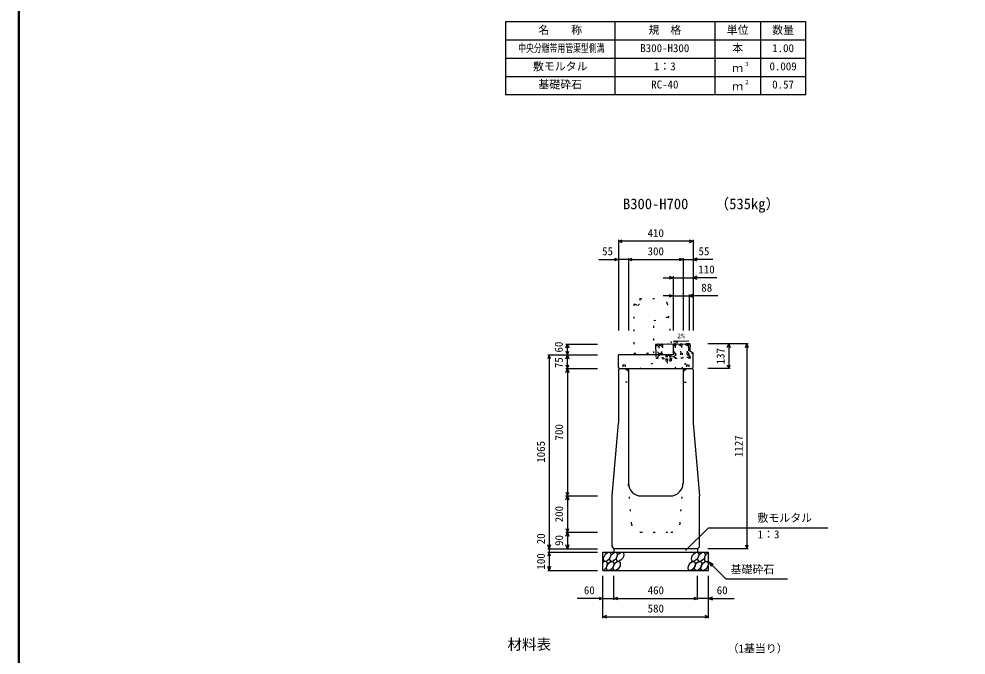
# Model space of a CAD drawing. Units: millimetres, scale not verified. Extents: x -12600 to 12600, y -5940 to 5940.
# Drawn here: x -3800 to 1405, y -783 to 2714 of the extents above; entities that cross this region are included whole.
import ezdxf
from ezdxf.enums import TextEntityAlignment as Align

# ---------------------------------------------------------------- set-up
doc = ezdxf.new("R2010")
doc.units = ezdxf.units.MM
doc.header["$LTSCALE"] = 40
doc.linetypes.add('DOTTED', pattern=[1.75, 0.25, -1.5])
for name, color, linetype, lineweight in [('0-0_DIM', 7, 'Continuous', 25), ('0-2_HATCH', 6, 'DOTTED', 25), ('0-3_HYO', 3, 'Continuous', 25), ('0-4_HYO2', 4, 'Continuous', 25), ('0-5_OUTLINE', 3, 'Continuous', 25), ('0-6_OUTLINE2', 4, 'DOTTED', 25), ('0-7_TXT', 7, 'Continuous', 25), ('0-8_WAKU', 3, 'Continuous', 25)]:
    doc.layers.add(name, color=color, linetype=linetype, lineweight=lineweight)
doc.styles.add('ＭＳ ゴシック', font='')
doc.styles.get('ＭＳ ゴシック').set_extended_font_data('MS Gothic')

msp = doc.modelspace()

# ---------------------------------------------------------------- linework, layer by layer
at = {"layer": '0-0_DIM'}
for p, q in [((-505, 1498.96), (-505, 1001.46)), ((-95, 1491.46), (-505, 1491.46)), ((-95, 1498.96), (-95, 1001.46)), ((-613.38, 1391.46), (-505, 1391.46)), ((-450, 1391.46), (-505, 1391.46)), ((-450, 1398.96), (-450, 1001.46)), ((-450, 1391.46), (-150, 1391.46)), ((-150, 1398.96), (-150, 1001.46)), ((-150, 1391.46), (-95, 1391.46)), ((13.38, 1391.46), (-95, 1391.46)), ((-260, 1291.46), (-205, 1291.46)), ((-205, 1298.96), (-205, 1001.46)), ((-205, 1291.46), (-95, 1291.46)), ((36.52, 1291.46), (-95, 1291.46)), ((-117, 1198.96), (-117, 1001.46)), ((-205, 1191.46), (-260, 1191.46)), ((-205, 1191.46), (-117, 1191.46)), ((41.78, 1191.46), (-117, 1191.46)), ((-793.5, 926.46), (-621, 926.46)), ((-786, 866.46), (-786, 926.46)), ((208.5, 928.46), (-14, 928.46)), ((101, 928.46), (101, 791.46)), ((201, 928.46), (201, -198.54)), ((-893.5, 866.46), (-621, 866.46)), ((-886, 866.46), (-886, -198.54)), ((-786, 791.46), (-786, 866.46)), ((-793.5, 791.46), (-621, 791.46)), ((108.5, 791.46), (-14, 791.46)), ((-796.75, 91.46), (-624.25, 91.46)), ((-793.5, 91.46), (-621, 91.46)), ((-136.23, -209.35), (-10, -83.11)), ((-10, -83.11), (644.81, -83.11)), ((-793.5, -108.54), (-621, -108.54)), ((-786, -108.54), (-786, -198.54)), ((-893.5, -198.54), (-621, -198.54)), ((-886, -198.54), (-886, -218.54)), ((208.5, -198.54), (-14, -198.54)), ((-893.5, -218.54), (-621, -218.54)), ((-886, -218.54), (-886, -318.54)), ((-10, -268.54), (85.76, -364.29)), ((-10, -268.54), (15.98, -283.54)), ((-10, -268.54), (5, -294.52)), ((-893.5, -318.54), (-621, -318.54)), ((-590, -579.9), (-590, -348.54)), ((-530, -479.9), (-530, -348.54)), ((-70, -479.9), (-70, -348.54)), ((-10, -579.9), (-10, -348.54)), ((85.76, -364.29), (423.31, -364.29)), ((-590, -472.4), (-731.79, -472.4)), ((-590, -472.4), (-530, -472.4)), ((-530, -472.4), (-70, -472.4)), ((-10, -472.4), (-70, -472.4)), ((-10, -472.4), (131.79, -472.4)), ((-590, -572.4), (-10, -572.4))]:
    msp.add_line(p, q, dxfattribs=at)
for points in [[(-483.86, 1483.77), (-505, 1491.46), (-483.86, 1499.16)], [(-116.14, 1499.16), (-95, 1491.46), (-116.14, 1483.77)], [(-526.14, 1399.16), (-505, 1391.46), (-526.14, 1383.77)], [(-428.86, 1383.77), (-450, 1391.46), (-428.86, 1399.16)], [(-171.14, 1399.16), (-150, 1391.46), (-171.14, 1383.77)], [(-73.86, 1399.16), (-95, 1391.46), (-73.86, 1383.77)], [(-226.14, 1299.16), (-205, 1291.46), (-226.14, 1283.77)], [(-73.86, 1299.16), (-95, 1291.46), (-73.86, 1283.77)], [(-226.14, 1199.16), (-205, 1191.46), (-226.14, 1183.77)], [(-95.86, 1199.16), (-117, 1191.46), (-95.86, 1183.77)], [(-793.7, 905.32), (-786, 926.46), (-778.3, 905.32)], [(-793.7, 887.61), (-786, 866.46), (-778.3, 887.61)], [(93.3, 907.32), (101, 928.46), (108.7, 907.32)], [(193.3, 907.32), (201, 928.46), (208.7, 907.32)], [(-878.3, 845.32), (-886, 866.46), (-893.7, 845.32)], [(-793.7, 845.32), (-786, 866.46), (-778.3, 845.32)], [(-793.7, 812.61), (-786, 791.46), (-778.3, 812.61)], [(-793.7, 770.32), (-786, 791.46), (-778.3, 770.32)], [(-786, 791.46), (-786, 91.46), (-786, -108.54)], [(93.3, 812.61), (101, 791.46), (108.7, 812.61)], [(-793.7, 112.61), (-786, 91.46), (-778.3, 112.61)], [(-793.7, 70.32), (-786, 91.46), (-778.3, 70.32)], [(-793.7, -87.39), (-786, -108.54), (-778.3, -87.39)], [(-793.7, -129.68), (-786, -108.54), (-778.3, -129.68)], [(-878.3, -177.39), (-886, -198.54), (-893.7, -177.39)], [(-778.3, -177.39), (-786, -198.54), (-793.7, -177.39)], [(193.3, -177.39), (201, -198.54), (208.7, -177.39)], [(-878.3, -239.68), (-886, -218.54), (-893.7, -239.68)], [(-878.3, -297.39), (-886, -318.54), (-893.7, -297.39)], [(-611.14, -464.71), (-590, -472.4), (-611.14, -480.1)], [(-508.86, -480.1), (-530, -472.4), (-508.86, -464.71)], [(-91.14, -464.71), (-70, -472.4), (-91.14, -480.1)], [(11.14, -464.71), (-10, -472.4), (11.14, -480.1)], [(-568.86, -580.1), (-590, -572.4), (-568.86, -564.71)], [(-31.14, -564.71), (-10, -572.4), (-31.14, -580.1)]]:
    msp.add_lwpolyline(points, dxfattribs=at)
at = {"layer": '0-2_HATCH'}
for p, q in [((-290.76, 844.82), (-292.28, 924.8)), ((-121.31, 927.56), (-288.28, 924.38)), ((-269.61, 924.73), (-281.23, 922.04)), ((-269.5, 918.73), (-281.16, 918.51)), ((-262.61, 924.87), (-261.19, 849.88)), ((-111.32, 928.25), (-205, 926.46)), ((-198.96, 926.08), (-197.53, 851.09)), ((-163.63, 926.75), (-191.85, 920.21)), ((-163.52, 920.75), (-191.85, 920.21)), ((-128.31, 927.42), (-156.52, 920.89)), ((-128.19, 921.43), (-156.52, 920.89)), ((-114.46, 857.17), (-115.82, 928.16)), ((-111, 911.56), (-111.32, 928.25)), ((-109.85, 851.26), (-110.53, 886.63)), ((-118.88, 852.59), (-290.85, 849.31)), ((-112.79, 848.2), (-290.76, 844.82)), ((-286.85, 849.39), (-287.32, 874.39)), ((-287.13, 864.39), (-261.47, 864.88)), ((-197.62, 855.59), (-261.27, 854.38)), ((-245.54, 845.68), (-212.54, 846.31)), ((-242.63, 831.73), (-242.86, 844.23)), ((-240, 864.14), (-242.46, 862.22)), ((-242.3, 854.72), (-242.46, 862.22)), ((-216.06, 855.26), (-242.3, 854.72)), ((-242.06, 862.57), (-240, 864.14)), ((-218.75, 864.58), (-240, 864.14)), ((-236.06, 854.85), (-236.21, 862.35)), ((-235.94, 844.36), (-235.7, 831.86)), ((-222.31, 855.13), (-222.46, 862.63)), ((-222.08, 844.62), (-221.85, 832.13)), ((-216.63, 863.09), (-218.75, 864.58)), ((-216.06, 855.26), (-216.21, 862.76)), ((-215.16, 844.76), (-214.92, 832.26)), ((-212.54, 846.31), (-212.51, 844.81)), ((-197.82, 866.09), (-120.16, 867.57)), ((-160.87, 851.79), (-160.78, 847.29)), ((-120.35, 877.57), (-119.88, 852.57)), ((-214.92, 832.26), (-242.63, 831.73))]:
    msp.add_line(p, q, dxfattribs=at)
at = {"layer": '0-2_HATCH', "linetype": 'Continuous'}
msp.add_line((-110.53, 886.63), (-111, 911.56), dxfattribs=at)
msp.add_lwpolyline([(-205, 926.46), (-301.28, 924.63), (-300.18, 866.46)], dxfattribs=at)
at = {"layer": '0-2_HATCH'}
for points in [[(-287.32, 874.39), (-285.82, 874.41), (-286.59, 914.41), (-288.09, 914.38), (-288.28, 924.38)], [(-282.78, 924.48), (-283.29, 925.17), (-286.29, 925.12), (-286.78, 924.41)], [(-281.28, 924.51), (-281.09, 914.51), (-282.59, 914.48), (-281.82, 874.49), (-280.33, 874.52), (-280.13, 864.52)], [(-268.47, 864.74), (-268.66, 874.74), (-267.16, 874.77), (-267.92, 914.76), (-269.42, 914.73), (-269.61, 924.73)], [(-264.11, 924.84), (-264.63, 925.53), (-267.63, 925.47), (-268.11, 924.76)], [(-262.42, 914.87), (-263.92, 914.84), (-263.16, 874.85), (-261.66, 874.87)], [(-228.79, 925.51), (-229.3, 926.2), (-232.3, 926.14), (-232.79, 925.43)], [(-198.01, 876.09), (-196.51, 876.12), (-197.27, 916.11), (-198.77, 916.08)], [(-193.46, 926.18), (-193.97, 926.87), (-196.97, 926.82), (-197.46, 926.11)], [(-191.96, 926.21), (-191.77, 916.21), (-193.27, 916.18), (-192.51, 876.19), (-191.01, 876.22), (-190.82, 866.22)], [(-162.49, 866.76), (-162.68, 876.76), (-161.18, 876.79), (-161.94, 916.78), (-163.44, 916.75), (-163.63, 926.75)], [(-158.13, 926.86), (-158.65, 927.55), (-161.65, 927.49), (-162.13, 926.78)], [(-156.63, 926.88), (-156.44, 916.89), (-157.94, 916.86), (-157.18, 876.86), (-155.68, 876.89), (-155.49, 866.9)], [(-127.16, 867.43), (-127.35, 877.43), (-125.85, 877.46), (-126.61, 917.45), (-128.11, 917.43), (-128.31, 927.42)], [(-122.81, 927.53), (-123.32, 928.22), (-126.32, 928.16), (-126.81, 927.45)], [(-121.31, 927.56), (-121.12, 917.56), (-122.62, 917.53), (-121.85, 877.54), (-120.35, 877.57)], [(-300.18, 866.46), (-299.85, 849.64), (-290.86, 849.81)], [(-212.51, 844.81), (-245.51, 844.18), (-245.54, 845.68)]]:
    msp.add_lwpolyline(points, dxfattribs=at)
for centre, radius, start, end in [((-239.27, 859), 4.53, 47.57461, 134.78335), ((-228.96, 844.21), 19.53, 70.56972, 111.78823), ((-219.27, 859.41), 4.53, 47.57461, 134.78335), ((-118.96, 857.09), 4.5, 271.09113, 1.09113), ((-112.85, 851.2), 3, 271.09113, 1.09113), ((-228.77, 831.99), 11, 181.09113, 1.09113)]:
    msp.add_arc(centre, radius, start, end, dxfattribs=at)
at = {"layer": '0-2_HATCH', "linetype": 'Continuous'}
for centre in [(-567.11, -243.54), (-531.63, -243.54), (-496.16, -243.54), (-83.95, -243.54), (-48.48, -243.54), (-550.23, -293.54), (-514.75, -293.54), (-102.55, -293.54), (-67.07, -293.54), (-31.59, -293.54)]:
    msp.add_ellipse(centre, major_axis=(14.54, 23.54), ratio=0.5792, dxfattribs=at)
for centre, start_param, end_param in [((-13, -243.54), 0.6666252, 4.1103269), ((-585.7, -293.54), 3.7419964, 7.318141)]:
    msp.add_ellipse(centre, major_axis=(14.54, 23.54), ratio=0.5792, start_param=start_param, end_param=end_param, dxfattribs=at)
at = {"layer": '0-3_HYO'}
for p, q in [((-525, 2698.36), (-525, 2298.36)), ((25, 2698.36), (25, 2298.36)), ((275, 2698.36), (275, 2298.36)), ((-1125, 2598.36), (525, 2598.36))]:
    msp.add_line(p, q, dxfattribs=at)
msp.add_lwpolyline([(-1125, 2298.36), (525, 2298.36), (525, 2698.36), (-1125, 2698.36)], close=True, dxfattribs=at)
at = {"layer": '0-4_HYO2'}
for p, q in [((-1125, 2498.36), (525, 2498.36)), ((-1125, 2398.36), (525, 2398.36))]:
    msp.add_line(p, q, dxfattribs=at)
at = {"layer": '0-5_OUTLINE', "linetype": 'DOTTED'}
for p, q in [((-420, 1146.46), (-420, 876.46)), ((-392, 1146.46), (-402, 1136.46)), ((-392, 1146.46), (-390, 1146.46)), ((-387, 1176.46), (-390, 1146.46)), ((-387, 1176.46), (-267.15, 1176.46)), ((-237.3, 1149.45), (-210, 876.46)), ((-420, 876.46), (-210, 876.46))]:
    msp.add_line(p, q, dxfattribs=at)
at = {"layer": '0-5_OUTLINE'}
for p, q in [((-205, 926.46), (-116.86, 928.14)), ((-205, 926.46), (-205, 866.46)), ((-120, 901.56), (-111, 911.56)), ((-120, 901.56), (-120, 891.56)), ((-95, 878.56), (-120, 891.56)), ((-116.86, 928.14), (-111, 922.4)), ((-111, 922.4), (-111, 911.56)), ((-505, 797.46), (-505, 866.46)), ((-205, 866.46), (-505, 866.46)), ((-95, 797.46), (-95, 878.56)), ((-505, 797.46), (-499, 791.46)), ((-505, 785.46), (-499, 791.46)), ((-505, 785.46), (-505, 491.46)), ((-499, 791.46), (-101, 791.46)), ((-450, 791.46), (-450, 161.46)), ((-150, 791.46), (-150, 161.46)), ((-101, 791.46), (-95, 797.46)), ((-101, 791.46), (-95, 785.46)), ((-95, 785.46), (-95, 491.46)), ((-540, 91.46), (-505, 491.46)), ((-95, 491.46), (-60, 91.46)), ((-540, -188.54), (-540, 91.46)), ((-380, 91.46), (-220, 91.46)), ((-60, -188.54), (-60, 91.46)), ((-540, -188.54), (-530, -198.54)), ((-70, -198.54), (-530, -198.54)), ((-530, -198.54), (-530, -218.54)), ((-70, -198.54), (-60, -188.54)), ((-70, -198.54), (-70, -218.54)), ((-590, -218.54), (-10, -218.54)), ((-590, -318.54), (-590, -218.54)), ((-10, -318.54), (-10, -218.54)), ((-590, -318.54), (-10, -318.54))]:
    msp.add_line(p, q, dxfattribs=at)
at = {"layer": '0-5_OUTLINE', "linetype": 'DOTTED'}
msp.add_lwpolyline([(-420, 1146.46), (-412, 1146.46), (-402, 1136.46)], dxfattribs=at)
msp.add_arc((-267.15, 1146.46), 30, 5.71059, 90, dxfattribs=at)
at = {"layer": '0-5_OUTLINE'}
for centre, start, end in [((-380, 161.46), 180, 270), ((-220, 161.46), 270, 0)]:
    msp.add_arc(centre, 70, start, end, dxfattribs=at)
at = {"layer": '0-6_OUTLINE2'}
for p, q in [((-196.21, 791.62), (-120, 891.56)), ((-390.12, 791.46), (-258.77, 845.42)), ((-157.2, 791.46), (-109.88, 852.76)), ((-98.67, 880.47), (-155.81, 791.62)), ((-457, 786.96), (-503.5, 786.96)), ((-481, 811.96), (-469, 811.96)), ((-481, 811.96), (-481, 786.96)), ((-469, 811.96), (-469, 786.96)), ((-143, 786.96), (-96.5, 786.96)), ((-131, 811.96), (-119, 811.96)), ((-131, 811.96), (-131, 786.96)), ((-119, 811.96), (-119, 786.96)), ((-433.43, -62.23), (-450, 161.46)), ((-166.57, -62.23), (-150, 161.46)), ((-383.57, -108.54), (-216.43, -108.54))]:
    msp.add_line(p, q, dxfattribs=at)
for points in [[(-310, 876.46), (-310, 1056.25), (-230.39, 1076.38)], [(-457, 786.96), (-457, 716.46), (-505, 716.46)], [(-143, 786.96), (-143, 716.46), (-95, 716.46)]]:
    msp.add_lwpolyline(points, dxfattribs=at)
for centre, start, end in [((-383.57, -58.54), 184.23639, 270), ((-216.43, -58.54), 270, 355.76361)]:
    msp.add_arc(centre, 50, start, end, dxfattribs=at)
at = {"layer": '0-7_TXT'}
msp.add_line((-203.28, 940.4), (-179.56, 936.72), dxfattribs=at)
msp.add_lwpolyline([(-118.72, 942.14), (-203.28, 940.4), (-179.73, 945.05)], dxfattribs=at)
at = {"layer": '0-8_WAKU', "lineweight": 50}
msp.add_lwpolyline([(-3800, -5540), (12200, -5540), (12200, 5540), (-3800, 5540)], close=True, dxfattribs=at)

# ---------------------------------------------------------------- texts
at = {"layer": '0-0_DIM', "style": 'ＭＳ ゴシック'}
for s, p in [('410', (-345, 1501.46)), ('300', (-345, 1401.46)), ('55', (-594.84, 1401.46)), ('55', (-65.16, 1401.46)), ('110', (-65.98, 1301.46)), ('88', (-49.81, 1201.46)), ('敷モルタル', (258.94, -64.38)), ('1：3', (259.94, -155.07)), ('基礎砕石', (111.32, -347.12)), ('60', (-695, -462.4)), ('460', (-344.47, -462.4)), ('60', (35, -462.4)), ('580', (-344.47, -562.4))]:
    msp.add_text(s, height=43.99, dxfattribs=at).set_placement(p, align=Align.BOTTOM_LEFT)
for s, p in [('60', (-797.84, 880.08)), ('137', (91, 814.96)), ('75', (-797.84, 794.32)), ('700', (-796, 396.46)), ('1127', (191, 304.96)), ('1065', (-896, 273.96)), ('200', (-796, -53.54)), ('20', (-896, -174.22)), ('90', (-796, -183.54)), ('100', (-896, -313.54))]:
    msp.add_text(s, height=43.99, rotation=90, dxfattribs=at).set_placement(p, align=Align.BOTTOM_LEFT)
at = {"layer": '0-7_TXT', "style": 'ＭＳ ゴシック'}
for s, height, p in [('名\u3000\u3000称', 43.99, (-945, 2618.36)), ('規\u3000格', 43.99, (-340, 2618.36)), ('単位', 43.99, (90, 2618.36)), ('数量', 43.99, (340, 2618.36)), ('B300-H300', 43.99, (-385, 2518.36)), ('本', 43.99, (120, 2518.36)), ('1.00', 43.99, (340, 2518.36)), ('敷モルタル', 43.99, (-975, 2418.36)), ('1：3', 43.99, (-310, 2418.36)), ('ｍ', 43.99, (120, 2408.36)), ('３', 21.99, (185.54, 2448.73)), ('0.009', 43.99, (325, 2418.36)), ('基礎砕石', 43.99, (-945, 2318.36)), ('RC-40', 43.99, (-325, 2318.36)), ('ｍ', 43.99, (120, 2308.36)), ('２', 21.99, (185.54, 2348.73)), ('0.57', 43.99, (340, 2318.36)), ('B300-H700', 58.65, (-480, 1650.44)), ('（535kg）', 58.65, (23.7, 1650.44)), ('2%', 26.39, (-181.82, 950.21)), ('材料表', 58.65, (-1115, -771.64)), ('（1基当り）', 43.99, (95, -782.64))]:
    msp.add_text(s, height=height, dxfattribs=at).set_placement(p, align=Align.BOTTOM_LEFT)
at = {"layer": '0-7_TXT', "style": 'ＭＳ ゴシック', "width": 0.7}
msp.add_text('中央分離帯用管渠型側溝', height=43.99, dxfattribs=at).set_placement((-1056, 2518.36), align=Align.BOTTOM_LEFT)

doc.saveas('drawing.dxf')
